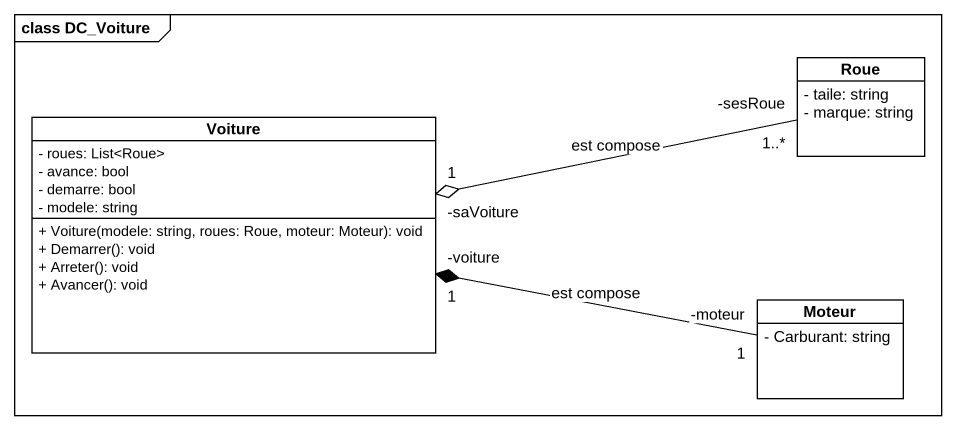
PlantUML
@startuml
mainframe class DC_Voiture
hide circle
hide empty members
skinparam classAttributeIconSize 0
class Roue {
  - taile: string
  - marque: string
}
class Voiture {
  - roues: List<Roue>
  - avance: bool
  - demarre: bool
  - modele: string
  + Voiture(modele: string, roues: Roue, moteur: Moteur): void
  + Demarrer(): void
  + Arreter(): void
  + Avancer(): void
}
class Moteur {
  - Carburant: string
}
Roue "-sesRoue\n1..*" -left-o "-saVoiture\n1" Voiture : est compose
Moteur "-moteur\n1" -left-* "-voiture\n1" Voiture : est compose
@enduml
